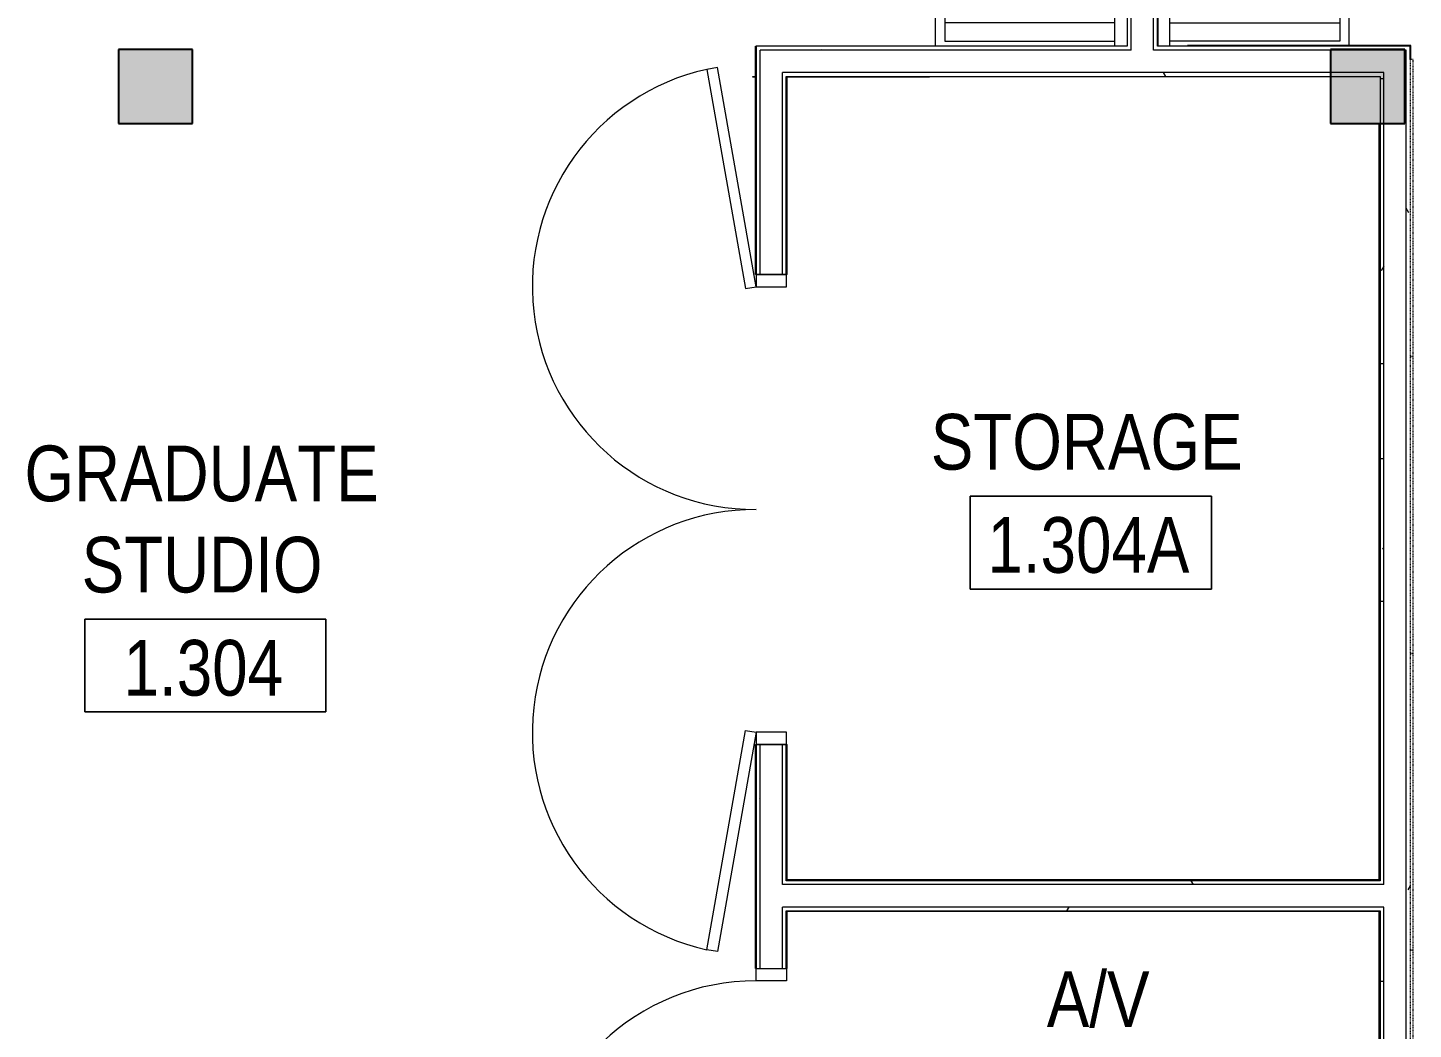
# Model space of a CAD drawing. Header units: inches. Extents: x -3640 to -1418, y -3630 to 137.
# Drawn here: x -3221.1 to -2997, y -553 to -391.1 of the extents above; entities that cross this region are included whole.
import ezdxf

# ---------------------------------------------------------------- set-up
doc = ezdxf.new("R2010")
doc.units = ezdxf.units.IN
doc.header["$MEASUREMENT"] = 0
doc.linetypes.add('Hidden Equipment- BSALS', pattern=[0.0625, 0.03125, -0.03125])
for name, color, linetype, lineweight in [('A-AREA-IDEN', 2, 'Continuous', 9), ('A-DOOR', 31, 'Continuous', 13), ('A-DOOR-FRAM', 31, 'Continuous', 13), ('A-WALL', 113, 'Continuous', 13), ('A-WALL-PATT', 111, 'Continuous', 13), ('I-WALL', 2, 'Continuous', 13), ('P-SANR-FIXT', 6, 'Continuous', 13), ('Q-SPCQ', 91, 'Continuous', 13), ('S-COLS', 52, 'Continuous', 13)]:
    doc.layers.add(name, color=color, linetype=linetype, lineweight=lineweight)
doc.styles.add('Arial Narrow', font='ARIALN.TTF', dxfattribs={"height": 9})
pattern_1 = [(0, (0, 0), (30.72, 7.68), [1.267, -21.773, 1.267, -21.773, -122.88]), (0, (0, 0), (30.72, 7.68), [-46.08, 1.267, -44.813, 1.267, -21.773, -53.76]), (0, (0, 0), (30.72, 7.68), [-115.2, 1.267, -14.093, 1.267, -37.133]), (120, (11.52, 3.84), (-22.011075, 22.7643), [1.267, -21.773, 1.267, -21.773, -122.88]), (120, (11.52, 3.84), (-22.011075, 22.7643), [-46.08, 1.267, -44.813, 1.267, -21.773, -53.76]), (120, (11.52, 3.84), (-22.011075, 22.7643), [-115.2, 1.267, -14.093, 1.267, -37.133]), (240, (15.36, 19.2), (-8.708925, -30.4443), [1.267, -21.773, 1.267, -21.773, -122.88]), (240, (15.36, 19.2), (-8.708925, -30.4443), [-46.08, 1.267, -44.813, 1.267, -21.773, -53.76]), (240, (15.36, 19.2), (-8.708925, -30.4443), [-115.2, 1.267, -14.093, 1.267, -37.133])]

# ---------------------------------------------------------------- blocks, each defined once
blk = doc.blocks.new('15830016-STRUCT_MARTINEZ-MOORE_CENTRAL_v2018_rvt-1-DIMENSION PLAN - LEVEL 1 _567_ - 2__ - CAD')
at = {"layer": 'S-COLS', "lineweight": 5}
for points in [[(-3194.4, -406.64), (-3194.4, -394.64), (-3206.4, -394.64), (-3206.4, -406.64)], [(-2998.4, -406.64), (-2998.4, -394.64), (-3010.4, -394.64), (-3010.4, -406.64)]]:
    blk.add_hatch(color=50, dxfattribs=at).paths.add_polyline_path(points, flags=0)
at = {"layer": 'S-COLS', "color": 253, "lineweight": 25}
for p, q in [((-3194.4, -394.64), (-3206.4, -394.64)), ((-3206.4, -394.64), (-3206.4, -406.64)), ((-3194.4, -406.64), (-3194.4, -394.64)), ((-2998.4, -394.64), (-3010.4, -394.64)), ((-3010.4, -394.64), (-3010.4, -406.64)), ((-2998.4, -406.64), (-2998.4, -394.64)), ((-3206.4, -406.64), (-3194.4, -406.64)), ((-3010.4, -406.64), (-2998.4, -406.64))]:
    blk.add_line(p, q, dxfattribs=at)
blk = doc.blocks.new('Basic Wall _ B3-4 7_8_-BSALS - ___-3567877-DIMENSION PLAN - LEVEL 1 _567_ - 2__ - CAD')
at = {"layer": 'I-WALL', "lineweight": 20}
for p, q in [((-3103.4, -394.14), (-3103.27, -394.14)), ((-3103.4, -399.02), (-3103.4, -394.14)), ((-3103.4, -431.02), (-3103.4, -399.14)), ((-3103.27, -431.02), (-3103.4, -431.02)), ((-3103.4, -507.02), (-3103.27, -507.02)), ((-3103.4, -543.2), (-3103.4, -507.02)), ((-3103.27, -543.2), (-3103.4, -543.2)), ((-3103.4, -583.2), (-3103.27, -583.2)), ((-3103.4, -585.08), (-3103.4, -583.2)), ((-3103.4, -769.27), (-3103.4, -674.08)), ((-3103.27, -769.27), (-3103.4, -769.27))]:
    blk.add_line(p, q, dxfattribs=at)
blk = doc.blocks.new('Basic Wall _ B3-4 7_8_-BSALS - ___-3567876-DIMENSION PLAN - LEVEL 1 _567_ - 2__ - CAD')
at = {"layer": 'I-WALL', "lineweight": 20}
for p, q in [((-3098.27, -431.02), (-3098.27, -399.14)), ((-3098.27, -431.02), (-3098.4, -431.02)), ((-3098.4, -507.02), (-3098.27, -507.02)), ((-3098.27, -528.89), (-3098.27, -507.02)), ((-3098.27, -543.2), (-3098.27, -534.02)), ((-3098.27, -543.2), (-3098.4, -543.2)), ((-3098.4, -583.2), (-3098.27, -583.2)), ((-3098.27, -585.08), (-3098.27, -583.2)), ((-3098.27, -764.39), (-3098.27, -590.2))]:
    blk.add_line(p, q, dxfattribs=at)
blk = doc.blocks.new('Basic Wall _ B3-4 7_8_-BSALS - ___-3567879-DIMENSION PLAN - LEVEL 1 _567_ - 2__ - CAD')
at = {"layer": 'I-WALL', "lineweight": 20}
for p, q in [((-3103.83, -399.14), (-3103.83, -399.02)), ((-3103.83, -399.02), (-3103.27, -399.02)), ((-3103.4, -399.14), (-3103.83, -399.14)), ((-3075.27, -399.14), (-3098.27, -399.14)), ((-3075.27, -399.02), (-3075.27, -399.14))]:
    blk.add_line(p, q, dxfattribs=at)
blk = doc.blocks.new('Basic Wall _ B3-4 7_8_-BSALS - ___-3567878-DIMENSION PLAN - LEVEL 1 _567_ - 2__ - CAD')
at = {"layer": 'I-WALL', "lineweight": 20}
for p, q in [((-3033.52, -394.14), (-3033.52, -394.02)), ((-2997.4, -394.02), (-3033.52, -394.02)), ((-2997.4, -394.02), (-2997.52, -394.14))]:
    blk.add_line(p, q, dxfattribs=at)
blk = doc.blocks.new('Basic Wall _ B3-4 7_8_-BSALS - ___-3567881-DIMENSION PLAN - LEVEL 1 _567_ - 2__ - CAD')
at = {"layer": 'I-WALL', "lineweight": 20}
for p, q in [((-3002.52, -528.89), (-3002.52, -406.64)), ((-3002.52, -581.64), (-3002.52, -534.02)), ((-3002.52, -636.08), (-3002.52, -593.64)), ((-3002.4, -636.08), (-3002.52, -636.08)), ((-3002.52, -712.08), (-3002.4, -712.08)), ((-3002.52, -764.39), (-3002.52, -712.08))]:
    blk.add_line(p, q, dxfattribs=at)
blk = doc.blocks.new('Basic Wall _ B3-4 7_8_-BSALS - ___-3567880-DIMENSION PLAN - LEVEL 1 _567_ - 2__ - CAD')
at = {"layer": 'I-WALL', "lineweight": 20}
for p, q in [((-2997.52, -394.14), (-2997.4, -394.02)), ((-2997.4, -396.27), (-2997.4, -394.02)), ((-2997.52, -712.08), (-2997.4, -712.08)), ((-2997.4, -761.89), (-2997.4, -712.08)), ((-2997.4, -761.89), (-2997.52, -762.02))]:
    blk.add_line(p, q, dxfattribs=at)
blk = doc.blocks.new('Sink- Basin_Washboard- BSALS - 48_W-1679932-DIMENSION PLAN - LEVEL 1 _567_ - 2__ - CAD')
at = {"layer": 'P-SANR-FIXT', "lineweight": 9}
for p, q in [((-34.38, -18.16), (-34.38, 12.84)), ((34.92, 10.84), (-34.38, 10.84)), ((-32.88, 10.84), (-32.88, -16.66)), ((-29.88, 10.84), (-29.88, -16.66)), ((-2.13, 9.09), (-27.13, 9.09)), ((31.12, 10.84), (31.12, -16.66)), ((34.12, -16.66), (34.12, 10.84)), ((-29.13, 7.09), (-29.13, -12.91)), ((-0.13, 7.09), (-0.13, -12.91)), ((-27.13, -14.91), (-2.13, -14.91)), ((-32.88, -16.66), (34.12, -16.66)), ((34.92, -18.16), (-34.38, -18.16))]:
    blk.add_line(p, q, dxfattribs=at)
for centre, radius, start, end in [((-27.13, 7.09), 2, 90, 180), ((-2.13, 7.09), 2, 360, 90), ((-11.76, -2.66), 1, 0, 180), ((-11.76, -2.66), 1, 180, 360), ((-27.13, -12.91), 2, 180, 270), ((-2.13, -12.91), 2, 270, 0)]:
    blk.add_arc(centre, radius, start, end, dxfattribs=at)
blk = doc.blocks.new('Sink- Basin_Washboard- BSALS - 48_W-1696014-DIMENSION PLAN - LEVEL 1 _567_ - 2__ - CAD')
at = {"layer": 'P-SANR-FIXT', "lineweight": 9}
for p, q in [((34.92, 18.16), (-34.38, 18.16)), ((-34.38, 18.16), (-34.38, -12.84)), ((-32.88, -10.84), (-32.88, 16.66)), ((-32.88, 16.66), (34.12, 16.66)), ((-29.88, -10.84), (-29.88, 16.66)), ((31.12, -10.84), (31.12, 16.66)), ((34.12, 16.66), (34.12, -10.84)), ((-27.13, 14.91), (-2.13, 14.91)), ((-29.13, -7.09), (-29.13, 12.91)), ((-0.13, -7.09), (-0.13, 12.91)), ((34.92, -10.84), (-34.38, -10.84)), ((-2.13, -9.09), (-27.13, -9.09))]:
    blk.add_line(p, q, dxfattribs=at)
for centre, radius, start, end in [((-27.13, 12.91), 2, 90, 180), ((-2.13, 12.91), 2, 360, 90), ((-11.76, 2.66), 1, 0, 180), ((-11.76, 2.66), 1, 180, 360), ((-27.13, -7.09), 2, 180, 270), ((-2.13, -7.09), 2, 270, 0)]:
    blk.add_arc(centre, radius, start, end, dxfattribs=at)
blk = doc.blocks.new('Basic Wall _ B3-4 7_8_-BSALS - ___-3567888-DIMENSION PLAN - LEVEL 1 _567_ - 2__ - CAD')
at = {"layer": 'I-WALL', "lineweight": 20}
for p, q in [((-3038.27, -237.31), (-3038.27, -226.64)), ((-3038.27, -273.31), (-3038.27, -239.31)), ((-3038.27, -311.31), (-3038.27, -277.31)), ((-3038.27, -394.14), (-3038.27, -313.31))]:
    blk.add_line(p, q, dxfattribs=at)
blk = doc.blocks.new('Basic Wall _ B3-4 7_8_-BSALS - ___-3567925-DIMENSION PLAN - LEVEL 1 _567_ - 2__ - CAD')
at = {"layer": 'I-WALL', "lineweight": 20}
blk.add_line((-3002.52, -534.02), (-3098.27, -534.02), dxfattribs=at)
blk = doc.blocks.new('Basic Wall _ B3-4 7_8_-BSALS - ___-3567924-DIMENSION PLAN - LEVEL 1 _567_ - 2__ - CAD')
at = {"layer": 'I-WALL', "lineweight": 20}
blk.add_line((-3002.52, -528.89), (-3098.27, -528.89), dxfattribs=at)
blk = doc.blocks.new('Door-B2_1-BSALS - B2_1-72X84-BSALS-3510217-DIMENSION PLAN - LEVEL 1 _567_ - 2__ - CAD')
at = {"layer": 'A-DOOR', "lineweight": 20}
for p, q in [((-71.45, 8.69), (-71.15, 10.41)), ((-71.15, 10.41), (-35.7, 4.16)), ((71.15, 10.41), (35.7, 4.16)), ((71.45, 8.69), (71.15, 10.41)), ((-36, 2.44), (-71.45, 8.69)), ((36, 2.44), (71.45, 8.69)), ((-35.7, 4.16), (-36, 2.44)), ((35.7, 4.16), (36, 2.44))]:
    blk.add_line(p, q, dxfattribs=at)
at = {"layer": 'A-DOOR', "lineweight": 9}
for centre, start, end in [((-36, 2.63), 359.694, 167.5154), ((36, 2.63), 12.4846, 180.306)]:
    blk.add_arc(centre, 36, start, end, dxfattribs=at)
at = {"layer": 'A-DOOR-FRAM', "lineweight": 20}
for p, q in [((-36, 2.44), (-38, 2.44)), ((-38, 2.44), (-38, -2.44)), ((-36, -2.44), (-36, 2.44)), ((38, 2.44), (36, 2.44)), ((36, 2.44), (36, -2.44)), ((38, -2.44), (38, 2.44)), ((-38, -2.44), (-36, -2.44)), ((36, -2.44), (38, -2.44))]:
    blk.add_line(p, q, dxfattribs=at)
blk = doc.blocks.new('Door-A1_1-BSALS1 - A1_1-36x84-BSALS _1_-3917237-DIMENSION PLAN - LEVEL 1 _567_ - 2__ - CAD')
at = {"layer": 'A-DOOR', "lineweight": 20}
for p, q in [((16.25, -2.44), (18, -2.44)), ((16.25, -38.44), (16.25, -2.44)), ((18, -2.44), (18, -38.44)), ((18, -38.44), (16.25, -38.44))]:
    blk.add_line(p, q, dxfattribs=at)
at = {"layer": 'A-DOOR', "lineweight": 9}
blk.add_arc((18, -2.48), 36, 179.932, 267.214, dxfattribs=at)
at = {"layer": 'A-DOOR-FRAM', "lineweight": 20}
for p, q in [((-20, -2.44), (-20, 2.44)), ((-20, 2.44), (-18, 2.44)), ((-18, 2.44), (-18, -2.44)), ((18, -2.44), (18, 2.44)), ((18, 2.44), (20, 2.44)), ((20, 2.44), (20, -2.44)), ((-18, -2.44), (-20, -2.44)), ((20, -2.44), (18, -2.44))]:
    blk.add_line(p, q, dxfattribs=at)
blk = doc.blocks.new('Equip- Homasote Panel - HP2 - 4_ X 7_-6_ - UNFINISHED-3893114-DIMENSION PLAN - LEVEL 1 _567_ - 2__ - CAD')
at = {"layer": 'Q-SPCQ', "linetype": 'Hidden Equipment- BSALS', "lineweight": 20}
for p, q in [((-12, 0.25), (-60, 0.25)), ((-60, 0.25), (-60, -0.25)), ((-12, -0.25), (-12, 0.25)), ((-60, -0.25), (-12, -0.25))]:
    blk.add_line(p, q, dxfattribs=at)
blk = doc.blocks.new('Room Tag- BSALS - Room Tag-28050-DIMENSION PLAN - LEVEL 1 _567_ - 2__ - CAD')
at = {"layer": 'A-AREA-IDEN'}
for p, q in [((-0.203125, -0.171875), (-0.203125, -0.015625)), ((-0.203125, -0.015625), (0.203125, -0.015625)), ((0.203125, -0.015625), (-0.203125, -0.015625)), ((-0.203125, -0.015625), (-0.203125, -0.171875)), ((0.203125, -0.015625), (0.203125, -0.171875)), ((0.203125, -0.171875), (0.203125, -0.015625)), ((0.203125, -0.171875), (-0.203125, -0.171875)), ((-0.203125, -0.171875), (0.203125, -0.171875))]:
    blk.add_line(p, q, dxfattribs=at)

msp = doc.modelspace()

# ---------------------------------------------------------------- block references
at = {"lineweight": 5}
msp.add_blockref('15830016-STRUCT_MARTINEZ-MOORE_CENTRAL_v2018_rvt-1-DIMENSION PLAN - LEVEL 1 _567_ - 2__ - CAD', (0, 0), dxfattribs=at)

# ---------------------------------------------------------------- next in the draw order: hatches: boundary and pattern name
at = {"layer": 'A-WALL-PATT', "lineweight": 9}
h = msp.add_hatch(dxfattribs=at)
h.set_pattern_fill('FP_1', color=256, style=0, pattern_type=2)
h.set_pattern_definition(pattern_1)
h.paths.add_polyline_path([(-3043.27, -394.14), (-3042.65, -394.14), (-3042.65, -226.64), (-3043.27, -226.64), (-3043.27, -321.94)], flags=0)
h = msp.add_hatch(dxfattribs=at)
h.set_pattern_fill('FP_1', color=256, style=0, pattern_type=2)
h.set_pattern_definition(pattern_1)
h.paths.add_polyline_path([(-3038.4, -394.14), (-3038.4, -226.64), (-3042.65, -226.64), (-3042.65, -227.27), (-3039.02, -227.27), (-3039.02, -394.14)], flags=0)
h = msp.add_hatch(dxfattribs=at)
h.set_pattern_fill('FP_1', color=256, style=0, pattern_type=2)
h.set_pattern_definition(pattern_1)
h.paths.add_polyline_path([(-2998.15, -394.77), (-2997.52, -394.77), (-2997.52, -394.14), (-3039.02, -394.14), (-3039.02, -394.77)], flags=0)
h.paths.add_polyline_path([(-3042.65, -394.77), (-3042.65, -394.14), (-3103.27, -394.14), (-3103.27, -394.77), (-3063.88, -394.77)], flags=0)
h = msp.add_hatch(dxfattribs=at)
h.set_pattern_fill('FP_1', color=256, style=0, pattern_type=2)
h.set_pattern_definition(pattern_1)
h.paths.add_polyline_path([(-3103.27, -768.64), (-3102.65, -768.64), (-3102.65, -589.45), (-3103.27, -589.45), (-3103.27, -764.39)], flags=0)
h.paths.add_polyline_path([(-3102.65, -585.83), (-3102.65, -583.2), (-3103.27, -583.2), (-3103.27, -585.83)], flags=0)
h.paths.add_polyline_path([(-3102.65, -543.2), (-3102.65, -507.02), (-3103.27, -507.02), (-3103.27, -543.2)], flags=0)
h.paths.add_polyline_path([(-3102.65, -431.02), (-3102.65, -394.77), (-3103.27, -394.77), (-3103.27, -431.02)], flags=0)
h = msp.add_hatch(dxfattribs=at)
h.set_pattern_fill('FP_1', color=256, style=0, pattern_type=2)
h.set_pattern_definition(pattern_1)
h.paths.add_polyline_path([(-2998.15, -762.64), (-2997.52, -762.64), (-2997.52, -712.08), (-2998.15, -712.08)], flags=0)
h.paths.add_polyline_path([(-2997.52, -636.08), (-2997.52, -394.77), (-2998.15, -394.77), (-2998.15, -636.08)], flags=0)
h = msp.add_hatch(dxfattribs=at)
h.set_pattern_fill('FP_1', color=256, style=0, pattern_type=2)
h.set_pattern_definition(pattern_1)
h.paths.add_polyline_path([(-3002.4, -399.02), (-3001.77, -399.02), (-3001.77, -398.39), (-3099.02, -398.39), (-3099.02, -399.02), (-3063.88, -399.02)], flags=0)
h = msp.add_hatch(dxfattribs=at)
h.set_pattern_fill('FP_1', color=256, style=0, pattern_type=2)
h.set_pattern_definition(pattern_1)
h.paths.add_polyline_path([(-3099.02, -764.39), (-3098.4, -764.39), (-3098.4, -589.45), (-3099.02, -589.45), (-3099.02, -710.39)], flags=0)
h.paths.add_polyline_path([(-3098.4, -585.83), (-3098.4, -583.2), (-3099.02, -583.2), (-3099.02, -585.83)], flags=0)
h.paths.add_polyline_path([(-3099.02, -543.2), (-3098.4, -543.2), (-3098.4, -533.27), (-3099.02, -533.27)], flags=0)
h.paths.add_polyline_path([(-3098.4, -529.64), (-3098.4, -507.02), (-3099.02, -507.02), (-3099.02, -529.64)], flags=0)
h.paths.add_polyline_path([(-3098.4, -431.02), (-3098.4, -399.02), (-3099.02, -399.02), (-3099.02, -431.02)], flags=0)
h = msp.add_hatch(dxfattribs=at)
h.set_pattern_fill('FP_1', color=256, style=0, pattern_type=2)
h.set_pattern_definition(pattern_1)
h.paths.add_polyline_path([(-3002.4, -764.39), (-3001.77, -764.39), (-3001.77, -712.08), (-3002.4, -712.08)], flags=0)
h.paths.add_polyline_path([(-3002.4, -636.08), (-3001.77, -636.08), (-3001.77, -589.45), (-3002.4, -589.45), (-3002.4, -590.08)], flags=0)
h.paths.add_polyline_path([(-3001.77, -585.83), (-3001.77, -533.27), (-3002.4, -533.27), (-3002.4, -585.83)], flags=0)
h.paths.add_polyline_path([(-3002.4, -529.64), (-3001.77, -529.64), (-3001.77, -399.02), (-3002.4, -399.02), (-3002.4, -529.02)], flags=0)
h = msp.add_hatch(dxfattribs=at)
h.set_pattern_fill('FP_1', color=256, style=0, pattern_type=2)
h.set_pattern_definition(pattern_1)
h.paths.add_polyline_path([(-3002.4, -529.64), (-3002.4, -529.02), (-3098.4, -529.02), (-3098.4, -529.64)], flags=0)
h = msp.add_hatch(dxfattribs=at)
h.set_pattern_fill('FP_1', color=256, style=0, pattern_type=2)
h.set_pattern_definition(pattern_1)
h.paths.add_polyline_path([(-3002.4, -533.89), (-3002.4, -533.27), (-3098.4, -533.27), (-3098.4, -533.89)], flags=0)

# ---------------------------------------------------------------- next in the draw order: linework, layer by layer
at = {"layer": 'A-WALL'}
for p, q in [((-3042.65, -394.77), (-3042.65, -227.27)), ((-3039.02, -394.77), (-3039.02, -227.27)), ((-3102.65, -431.02), (-3102.65, -394.77)), ((-3042.65, -394.77), (-3102.65, -394.77)), ((-2998.15, -394.77), (-3039.02, -394.77)), ((-2998.15, -636.08), (-2998.15, -394.77)), ((-3099.02, -431.02), (-3099.02, -398.39)), ((-3001.77, -398.39), (-3099.02, -398.39)), ((-3001.77, -529.64), (-3001.77, -398.39)), ((-3102.65, -543.2), (-3102.65, -507.02)), ((-3099.02, -529.64), (-3099.02, -507.02)), ((-3001.77, -529.64), (-3099.02, -529.64)), ((-3099.02, -543.2), (-3099.02, -533.27)), ((-3001.77, -533.27), (-3099.02, -533.27)), ((-3001.77, -585.83), (-3001.77, -533.27))]:
    msp.add_line(p, q, dxfattribs=at)
at = {"layer": 'I-WALL', "lineweight": 20}
for p, q in [((-3043.27, -313.31), (-3043.27, -394.14)), ((-3038.4, -394.14), (-3038.4, -313.31)), ((-3103.27, -394.14), (-3103.27, -431.02)), ((-3043.27, -394.14), (-3103.27, -394.14)), ((-2997.52, -394.14), (-3038.4, -394.14)), ((-2997.52, -396.27), (-2997.52, -394.14)), ((-3098.4, -431.02), (-3098.4, -399.02)), ((-3098.4, -399.02), (-3002.4, -399.02)), ((-3002.4, -399.02), (-3002.4, -529.02)), ((-3103.27, -431.02), (-3098.4, -431.02)), ((-3103.27, -507.02), (-3103.27, -543.2)), ((-3098.4, -507.02), (-3103.27, -507.02)), ((-3098.4, -529.02), (-3098.4, -507.02)), ((-3002.4, -529.02), (-3098.4, -529.02)), ((-3098.4, -543.2), (-3098.4, -533.89)), ((-3098.4, -533.89), (-3002.4, -533.89)), ((-3002.4, -533.89), (-3002.4, -585.2)), ((-3103.27, -543.2), (-3098.4, -543.2))]:
    msp.add_line(p, q, dxfattribs=at)

# ---------------------------------------------------------------- next in the draw order: block references
at = {"layer": 'A-AREA-IDEN', "xscale": 95.99999999999994, "yscale": 95.99999999999994, "zscale": 95.99999999999994}
for p in [(-3049.17, -465.38), (-3192.33, -485.23)]:
    msp.add_blockref('Room Tag- BSALS - Room Tag-28050-DIMENSION PLAN - LEVEL 1 _567_ - 2__ - CAD', p, dxfattribs=at)
at = {"layer": 'A-DOOR', "lineweight": 20}
for name, p, rotation in [('Door-B2_1-BSALS - B2_1-72X84-BSALS-3510217-DIMENSION PLAN - LEVEL 1 _567_ - 2__ - CAD', (-3100.83, -469.02), 89.9999999999999), ('Door-A1_1-BSALS1 - A1_1-36x84-BSALS _1_-3917237-DIMENSION PLAN - LEVEL 1 _567_ - 2__ - CAD', (-3100.83, -563.2), 269.9999999999999)]:
    msp.add_blockref(name, p, dxfattribs=dict(at, rotation=rotation))
at = {"layer": 'I-WALL', "lineweight": 20}
for name in ['Basic Wall _ B3-4 7_8_-BSALS - ___-3567888-DIMENSION PLAN - LEVEL 1 _567_ - 2__ - CAD', 'Basic Wall _ B3-4 7_8_-BSALS - ___-3567877-DIMENSION PLAN - LEVEL 1 _567_ - 2__ - CAD', 'Basic Wall _ B3-4 7_8_-BSALS - ___-3567878-DIMENSION PLAN - LEVEL 1 _567_ - 2__ - CAD', 'Basic Wall _ B3-4 7_8_-BSALS - ___-3567880-DIMENSION PLAN - LEVEL 1 _567_ - 2__ - CAD', 'Basic Wall _ B3-4 7_8_-BSALS - ___-3567879-DIMENSION PLAN - LEVEL 1 _567_ - 2__ - CAD', 'Basic Wall _ B3-4 7_8_-BSALS - ___-3567876-DIMENSION PLAN - LEVEL 1 _567_ - 2__ - CAD', 'Basic Wall _ B3-4 7_8_-BSALS - ___-3567881-DIMENSION PLAN - LEVEL 1 _567_ - 2__ - CAD', 'Basic Wall _ B3-4 7_8_-BSALS - ___-3567924-DIMENSION PLAN - LEVEL 1 _567_ - 2__ - CAD', 'Basic Wall _ B3-4 7_8_-BSALS - ___-3567925-DIMENSION PLAN - LEVEL 1 _567_ - 2__ - CAD']:
    msp.add_blockref(name, (0, 0), dxfattribs=at)
at = {"layer": 'P-SANR-FIXT', "lineweight": 9}
for name, p, rotation in [('Sink- Basin_Washboard- BSALS - 48_W-1679932-DIMENSION PLAN - LEVEL 1 _567_ - 2__ - CAD', (-3056.11, -359.22), 269.9999999999996), ('Sink- Basin_Washboard- BSALS - 48_W-1696014-DIMENSION PLAN - LEVEL 1 _567_ - 2__ - CAD', (-3025.55, -359.22), 270.0000000000003)]:
    msp.add_blockref(name, p, dxfattribs=dict(at, rotation=rotation))
at = {"layer": 'Q-SPCQ', "linetype": 'Hidden Equipment- BSALS', "lineweight": 20, "rotation": 90.00000000000027}
for p in [(-2997.27, -384.27), (-2997.27, -432.27), (-2997.27, -480.27), (-2997.27, -528.27)]:
    msp.add_blockref('Equip- Homasote Panel - HP2 - 4_ X 7_-6_ - UNFINISHED-3893114-DIMENSION PLAN - LEVEL 1 _567_ - 2__ - CAD', p, dxfattribs=at)

# ---------------------------------------------------------------- next in the draw order: texts
at = {"layer": 'A-AREA-IDEN', "char_height": 9, "attachment_point": 1, "style": 'Arial Narrow'}
for s, insert, width in [('STORAGE', (-3075.03, -453.57), 62.418), ('GRADUATE', (-3221.58, -458.68), 70.599), ('1.304A', (-3065.89, -470.25), 39.996), ('STUDIO', (-3212.33, -473.43), 48.177), ('1.304', (-3205.56, -490.1), 31.512), ('A/V', (-3056.28, -543.68), 20.604)]:
    msp.add_mtext(s, dxfattribs=dict(at, insert=insert, width=width))

doc.saveas('drawing.dxf')
